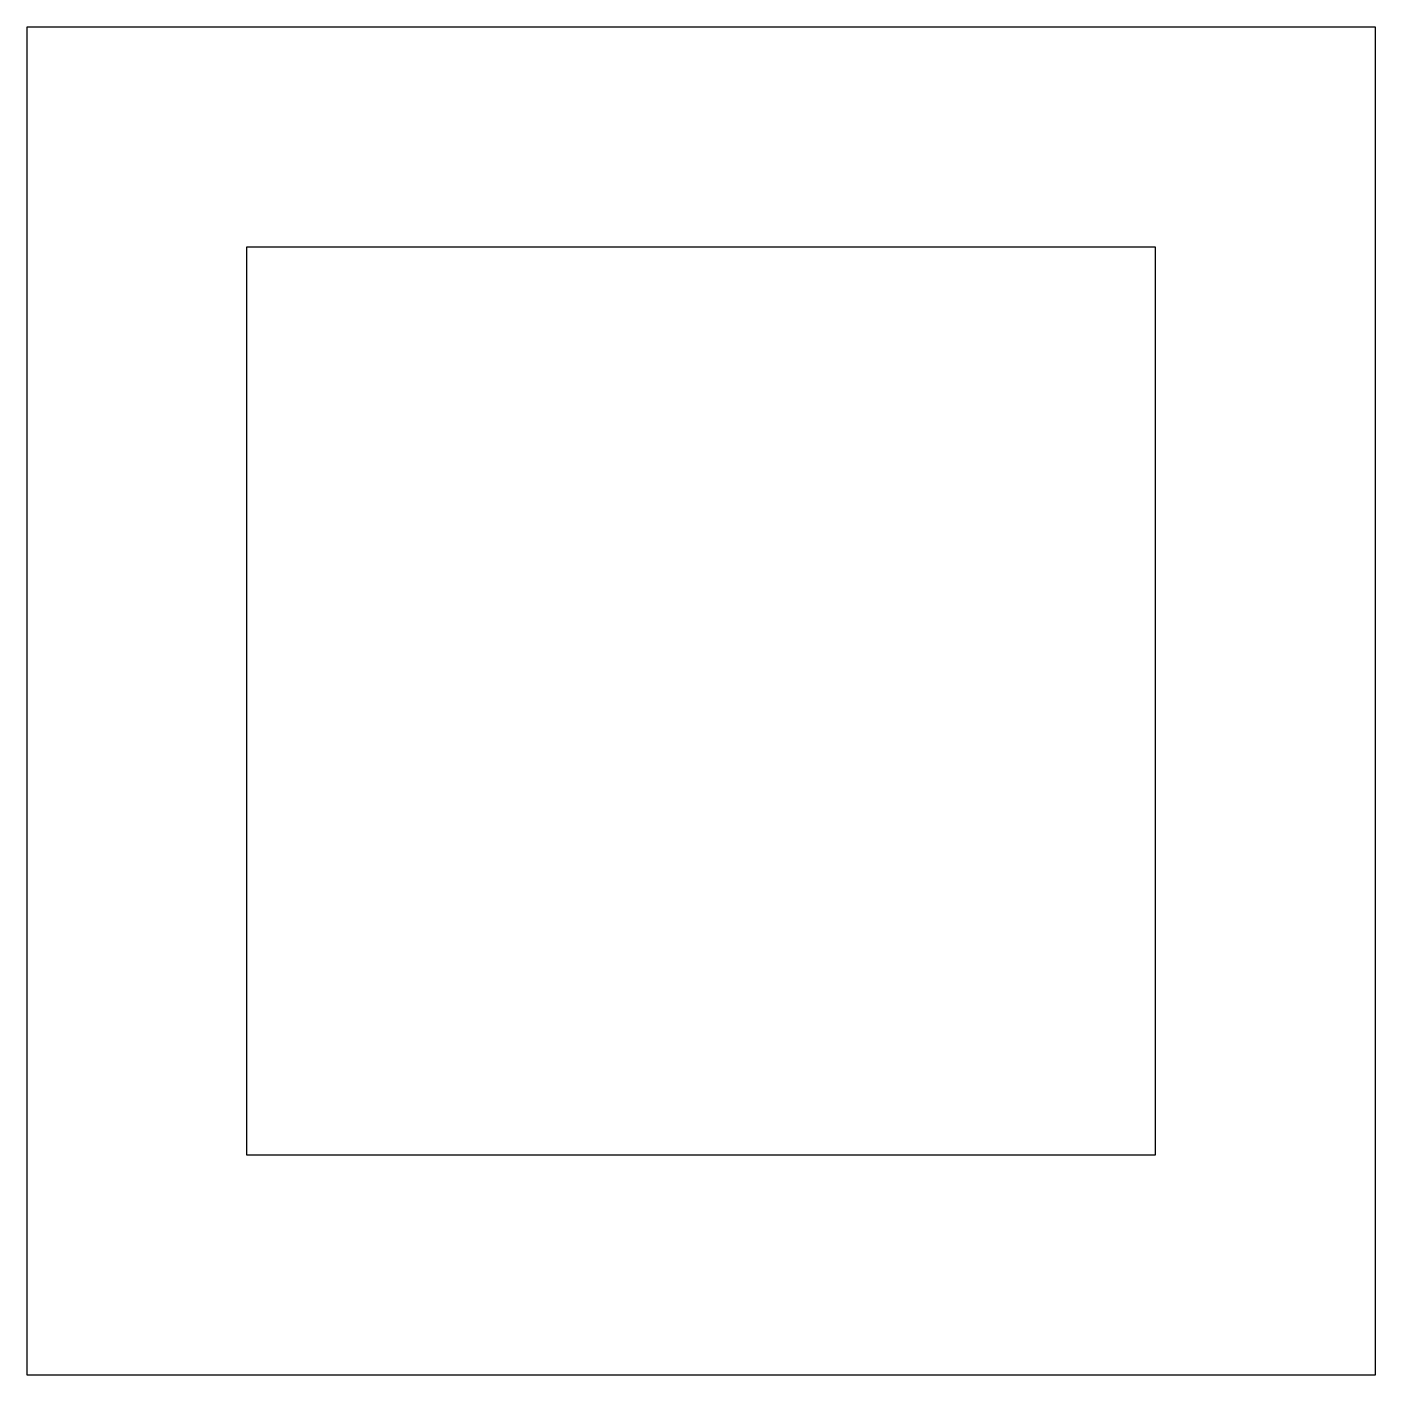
# Model space of a CAD drawing. Header units: millimetres. Extents: x -22 to 124, y -21 to 125.
import ezdxf

# ---------------------------------------------------------------- set-up
doc = ezdxf.new("R2010")
doc.units = ezdxf.units.MM
doc.layers.get('0').update_dxf_attribs({"linetype": 'CONTINUOUS'})

msp = doc.modelspace()

# ---------------------------------------------------------------- linework, layer by layer
for points in [[(-21.61, 125.41), (124.44, 125.41), (124.44, -20.64), (-21.61, -20.64)], [(2.2, 3.18), (2.2, 101.6), (100.62, 101.6), (100.62, 3.18)]]:
    msp.add_lwpolyline(points, close=True)

doc.saveas('drawing.dxf')
